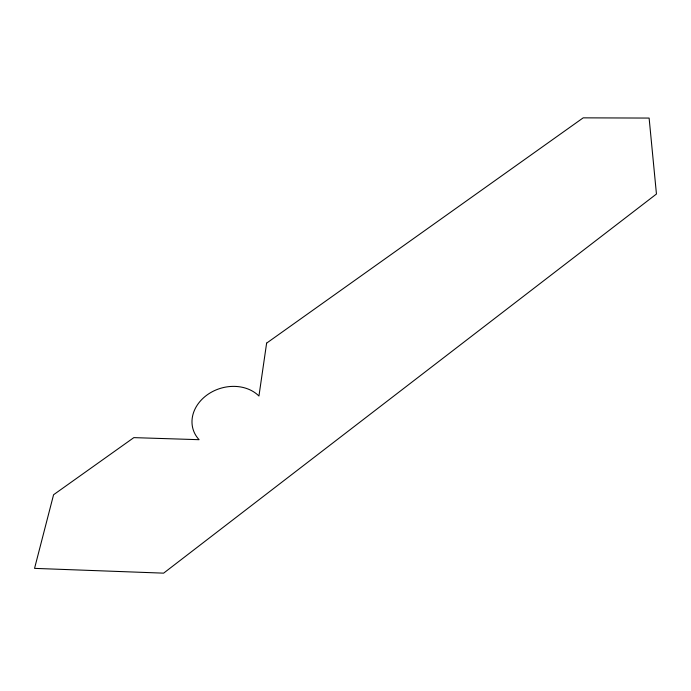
<?xml version="1.0" encoding="UTF-8"?>
<svg xmlns="http://www.w3.org/2000/svg" width="691" height="691" viewBox="0 0 691 691"><rect width="100%" height="100%" fill="white"/><g stroke="black" fill="none" stroke-linecap="round" stroke-linejoin="round"><path stroke-width="1.04" d="M266.622 343.133L258.944 396.029A37.945 31.164 -17.5 0 0 206.954 395.045A37.945 31.164 -17.5 0 0 199.103 439.692L133.838 437.628L53.578 494.739L34.55 568.373L163.62 573.15L656.45 194.016L649.117 118.066L583.195 117.85L266.622 343.133"/></g></svg>
